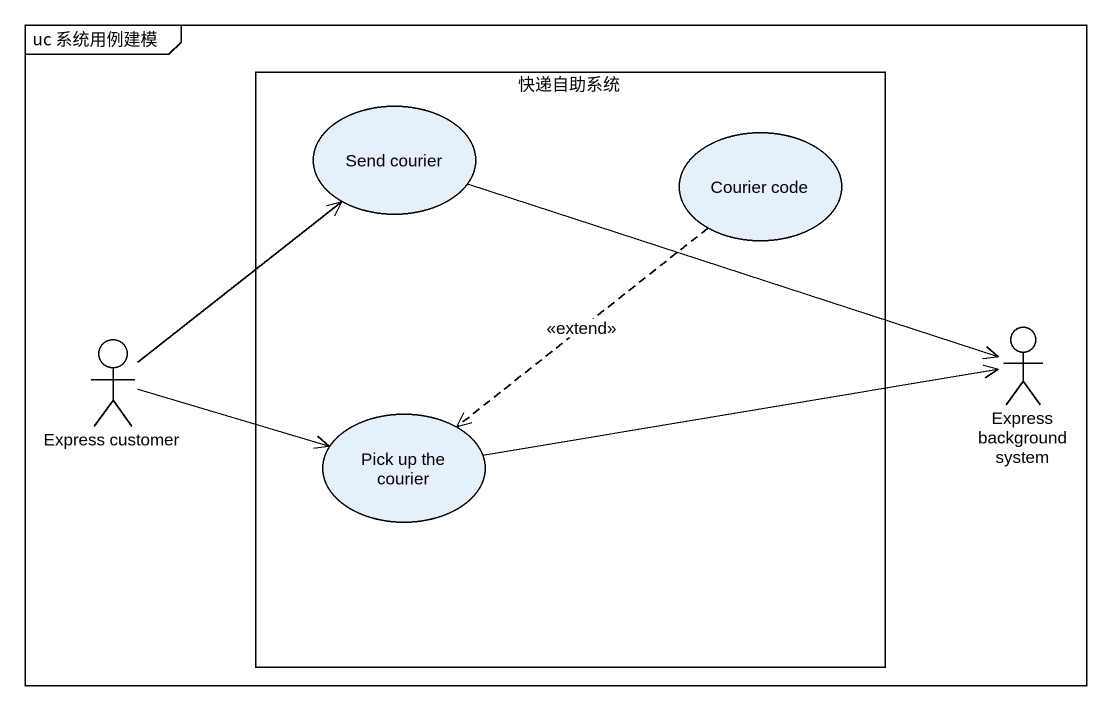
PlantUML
@startuml
mainframe uc 系统用例建模
rectangle 快递自助系统 {
  usecase "Send courier" as Send_courier
  usecase "Courier code" as Courier_code
  usecase "Pick up the courier" as Pick_up_the_courier
}
actor "Express customer" as Express_customer
actor "Express background system" as Express_background_system
Send_courier -right-> Express_background_system
Courier_code ..> Pick_up_the_courier : <<extend>>
Express_customer -up-> Send_courier
Express_customer -right-> Pick_up_the_courier
Pick_up_the_courier -right-> Express_background_system
@enduml
